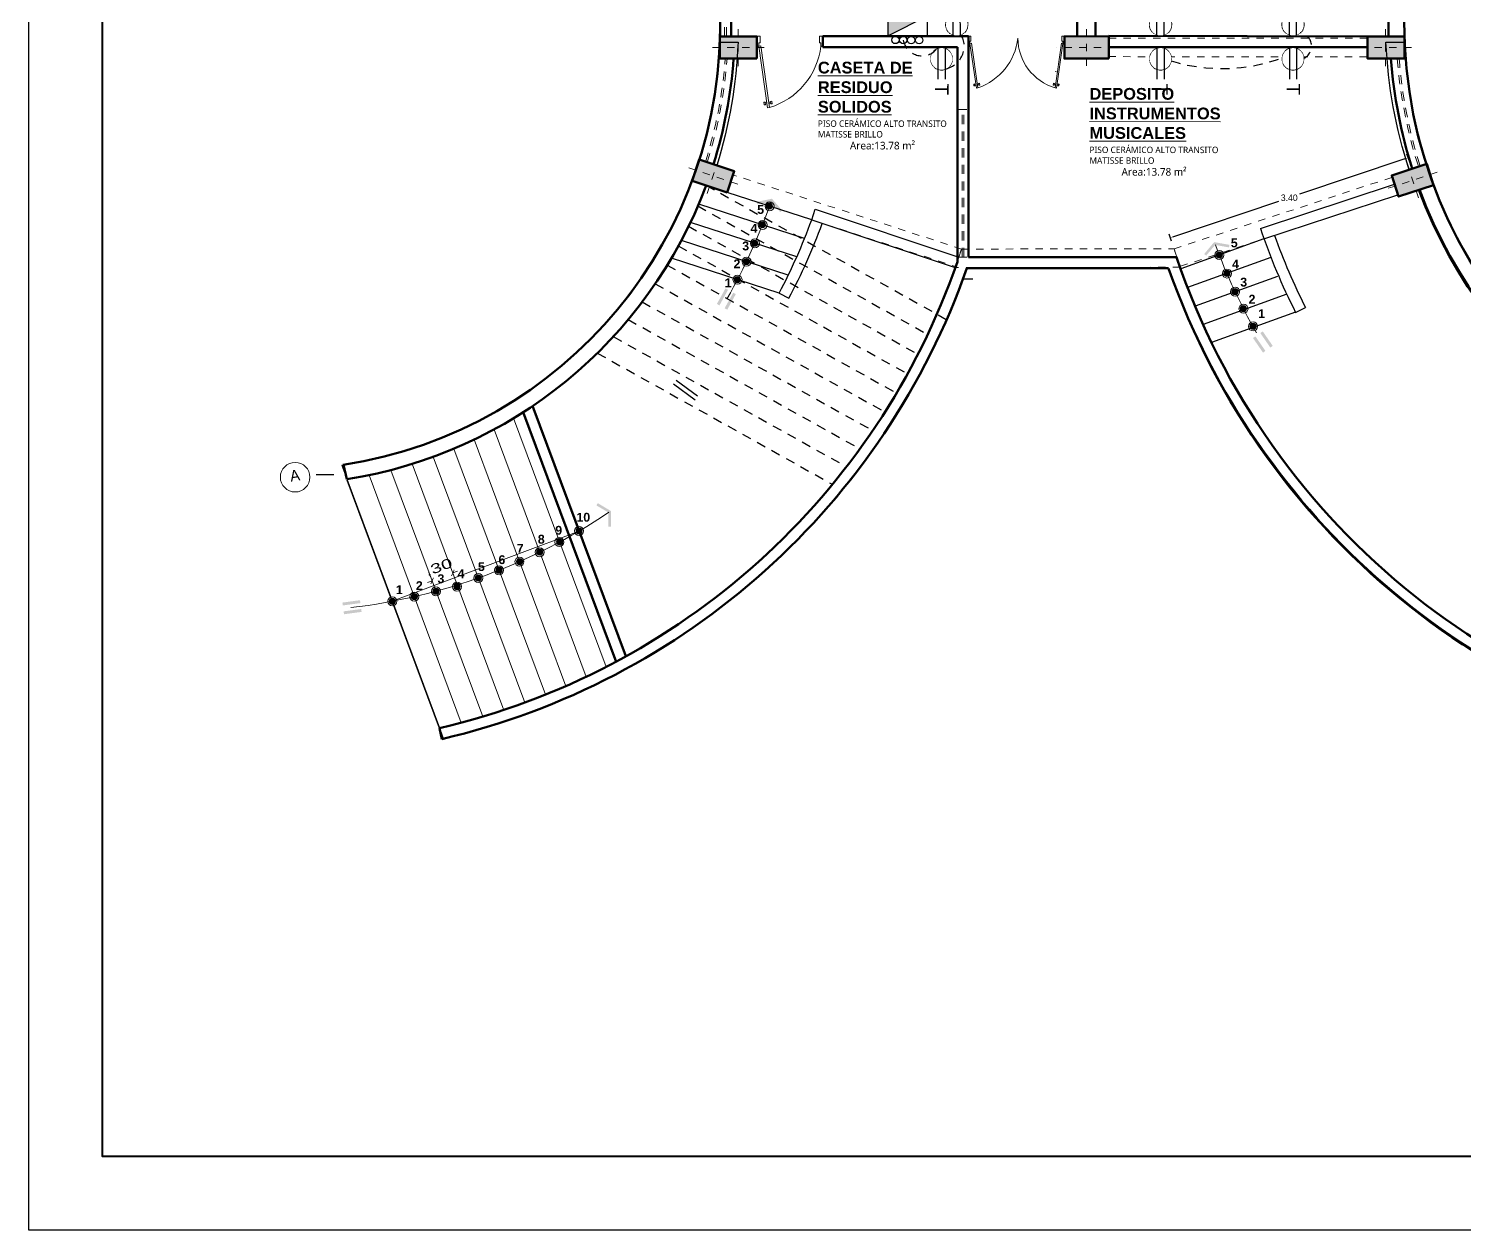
# Model space of a CAD drawing. Header units: millimetres. Extents: x 160.3 to 243.9, y 68.8 to 93.8.
# Drawn here: x 208.43 to 227.85, y 68.8 to 85.06 of the extents above; entities that cross this region are included whole.
import ezdxf

# ---------------------------------------------------------------- set-up
doc = ezdxf.new("R2010")
doc.units = ezdxf.units.MM
doc.set_wipeout_variables(frame=1)
for name, pattern in [('ACAD_ISO10W100', [18.5, 12, -3, 0.5, -3]), ('CONTINUA', [0]), ('DASHED2', [0.375, 0.25, -0.125]), ('HIDDEN2', [0.1875, 0.125, -0.0625])]:
    doc.linetypes.add(name, pattern=pattern)
for name, color, linetype, lineweight in [('0_Pluma_Nº__1', 8, 'Continuous', 9), ('COLUMNAS 50', 7, 'Continuous', 50), ('Cota', 7, 'Continuous', 9), ('cotas', 7, 'Continuous', 5), ('EJES', 1, 'Continuous', 13), ('Equipamiento SR', 253, 'Continuous', 0), ('GRADERIA', 5, 'Continuous', 35), ('GRAFO 0 BLANCO', 7, 'Continuous', 0), ('GRAFO00', 7, 'Continuous', 0), ('letras sr', 7, 'Continuous', 5), ('Muros el', 7, 'Continuous', 50), ('pisos', 250, 'Continuous', 5), ('Proyeccciones', 1, 'DASHED2', 13), ('Puertas El', 4, 'Continuous', 5), ('ROTULO', 253, 'Continuous', 0), ('TOMACORRIENTE', 5, 'HIDDEN2', 30), ('Vanos', 140, 'Continuous', 5)]:
    doc.layers.add(name, color=color, linetype=linetype, lineweight=lineweight)
for name, color, linetype in [('ALUMBRADO', 1, 'Continuous'), ('EJE', 40, 'Continuous'), ('TEXT', 7, 'Continuous')]:
    doc.layers.add(name, color=color, linetype=linetype)
doc.styles.add('01COTAS', font='GOTHIC.TTF')
doc.styles.add('GENERATED_STYLE_1', font='')
doc.styles.add('Roberto', font='arial.ttf', dxfattribs={"width": 1.5})
doc.styles.add('Santa Rosa 1 50', font='trebuc.ttf')
doc.styles.add('SEYMAR', font='GOTHIC.TTF', dxfattribs={"height": 0.05})
doc.styles.add('style1', font='arial.ttf')
doc.styles.get('GENERATED_STYLE_1').set_extended_font_data('Arial', bold=True)
doc.dimstyles.new('1EJESB', dxfattribs={"dimscale": 0, "dimtxt": 0.13, "dimasz": 0.0655, "dimexe": 0.12, "dimexo": 0.12, "dimgap": 0.0755, "dimtad": 1, "dimzin": 4, "dimdsep": 46, "dimtxsty": 'Roberto', "dimblk": 'ARCHTICK', "dimcen": 0.065, "dimclrd": 7, "dimclre": 251, "dimclrt": 7, "dimaunit": 1, "dimadec": 0, "dimazin": 1, "dimtfac": 1, "dimtix": 1, "dimtofl": 0, "dimtmove": 0, "dimatfit": 3, "dimldrblk": 'ARROW', "dimfxl": 1, "dimtolj": 1, "dimtzin": 4, "dimlwd": 9, "dimlwe": 9, "dimarcsym": 0})
doc.dimstyles.new('DIM-25-CORTE', dxfattribs={"dimscale": 0.025, "dimtxt": 2, "dimasz": 2, "dimexe": 2, "dimexo": 2, "dimgap": 1, "dimtad": 1, "dimtih": 1, "dimtoh": 1, "dimzin": 1, "dimdsep": 46, "dimtxsty": '01COTAS', "dimcen": 25, "dimclrd": 9, "dimclre": 9, "dimclrt": 7, "dimadec": 0, "dimazin": 0, "dimtfac": 1, "dimtix": 1, "dimtmove": 2, "dimatfit": 3, "dimfxl": 2, "dimfxlon": 1, "dimtolj": 1, "dimtzin": 0, "dimarcsym": 0})

# ---------------------------------------------------------------- blocks, each defined once
blk = doc.blocks.new('puerta 1.00')
at = {"layer": 'Puertas El'}
for p, q in [((165.765, -11.935), (165.765, -11.885)), ((165.915, -11.915), (165.865, -11.915)), ((165.865, -11.935), (165.865, -11.915)), ((165.915, -11.915), (165.911, -11.945)), ((165.915, -11.915), (165.915, -11.885)), ((165.915, -11.915), (166.845, -12.051)), ((165.865, -11.935), (165.765, -11.935)), ((165.911, -11.945), (166.841, -12.08)), ((166.748, -12.092), (166.746, -12.112)), ((166.746, -12.112), (166.785, -12.118)), ((166.748, -12.092), (166.788, -12.098)), ((166.762, -12.069), (166.758, -12.093)), ((166.76, -12.013), (166.763, -11.993)), ((166.76, -12.013), (166.8, -12.019)), ((166.763, -11.993), (166.802, -11.999)), ((166.766, -12.039), (166.77, -12.014)), ((166.782, -12.072), (166.778, -12.096)), ((166.788, -12.098), (166.785, -12.118)), ((166.79, -12.017), (166.786, -12.042)), ((166.8, -12.019), (166.802, -11.999)), ((166.845, -12.051), (166.841, -12.08)), ((166.845, -12.051), (166.841, -12.08)), ((166.845, -12.051), (166.841, -12.08)), ((165.765, -12.855), (165.765, -12.835)), ((165.765, -12.885), (165.765, -12.835)), ((165.865, -12.835), (165.765, -12.835)), ((165.865, -12.855), (165.865, -12.835)), ((165.915, -12.855), (165.865, -12.855)), ((165.915, -12.885), (165.915, -12.855))]:
    blk.add_line(p, q, dxfattribs=at)
at = {"layer": 'Puertas El', "linetype": 'ByBlock'}
blk.add_arc((165.782, -11.755), 1.108, 276.8989, 342.9435, dxfattribs=at)
blk = doc.blocks.new('*D37')
at = {"layer": '0_Pluma_Nº__1', "color": 9, "linetype": 'ByBlock', "lineweight": -2, "transparency": 16777216}
for p, q in [((227.111, 83.267), (227.079, 83.362)), ((227.048, 83.299), (225.625, 82.82)), ((223.924, 82.248), (225.347, 82.726)), ((223.892, 82.184), (223.86, 82.279))]:
    blk.add_line(p, q, dxfattribs=at)
at = {"layer": '0_Pluma_Nº__1', "color": 9, "linetype": 'ByBlock', "lineweight": 50, "transparency": 16777216}
for points in [[(227.045, 83.306), (227.05, 83.291), (227.095, 83.314)], [(223.921, 82.255), (223.926, 82.24), (223.876, 82.232)]]:
    blk.add_solid(points, dxfattribs=at)
at = {"layer": 'Defpoints', "color": 0, "linetype": 'ByBlock', "lineweight": 50, "transparency": 16777216}
for p in [(227.095, 83.314), (227.146, 83.165), (223.927, 82.082)]:
    blk.add_point(p, dxfattribs=at)
at = {"layer": '0_Pluma_Nº__1', "color": 7, "linetype": 'ByBlock', "transparency": 16777216, "insert": (225.486, 82.773), "char_height": 0.0875, "attachment_point": 5, "style": '01COTAS'}
blk.add_mtext('\\A1;3.40', dxfattribs=at)
blk = doc.blocks.new('_ArchTick')
at = {"color": 0, "linetype": 'ByBlock', "const_width": 0.15}
blk.add_lwpolyline([(-0.5, -0.5), (0.5, 0.5)], dxfattribs=at)
blk = doc.blocks.new('*D38')
at = {"layer": 'Defpoints', "color": 0, "lineweight": 50, "transparency": 16777216}
for p in [(213.913, 77.521), (214.168, 77.695), (214.193, 77.628)]:
    blk.add_point(p, dxfattribs=at)
at = {"layer": 'pisos', "color": 251, "linetype": 'CONTINUA', "lineweight": 9, "transparency": 16777216}
for p, q in [((214.151, 77.74), (214.125, 77.807)), ((213.87, 77.633), (213.845, 77.7))]:
    blk.add_line(p, q, dxfattribs=at)
at = {"layer": 'pisos', "color": 7, "linetype": 'CONTINUA', "lineweight": 9, "transparency": 16777216}
for p, q in [((214.168, 77.695), (214.229, 77.718)), ((213.888, 77.588), (213.826, 77.564))]:
    blk.add_line(p, q, dxfattribs=at)
at = {"layer": 'pisos', "color": 7, "lineweight": 9, "transparency": 16777216, "xscale": 0.0655, "yscale": 0.0655, "zscale": 0.0655}
for p, rotation in [((214.168, 77.695), 200.8983864151869), ((213.888, 77.588), 20.89838641518687)]:
    blk.add_blockref('_ArchTick', p, dxfattribs=dict(at, rotation=rotation))
at = {"layer": 'pisos', "color": 7, "transparency": 16777216, "insert": (213.977, 77.774), "char_height": 0.13, "attachment_point": 5, "rotation": 20.8984, "style": 'Roberto'}
blk.add_mtext('\\A1;.30', dxfattribs=at)
blk = doc.blocks.new('ARROW')
at = {"layer": 'cotas', "color": 1, "ltscale": 0.5}
blk.add_line((2.5, 0), (-2.5, 0), dxfattribs=at)
at = {"layer": 'cotas', "const_width": 0.635}
blk.add_lwpolyline([(-0.32, 0, 1), (0.32, 0, 1)], format="xyb", close=True, dxfattribs=at)
blk = doc.blocks.new('TD ALUMBRADO 1')
at = {"layer": 'ALUMBRADO'}
h = blk.add_hatch(color=256, dxfattribs=at)
h.dxf.hatch_style = 1
h.paths.add_polyline_path([(0.25, 0.25), (-0.25, 0), (-0.25, 0.25)])
at = {"layer": 'ALUMBRADO', "color": 5}
for points in [[(0.25, 0.25), (-0.25, 0), (-0.25, 0.25), (0.25, 0.25)], [(0.25, 0.25), (0.25, 0), (-0.25, 0), (-0.25, 0.25), (0.25, 0.25)]]:
    blk.add_lwpolyline(points, dxfattribs=at)
for centre in [(-0.158, -0.055), (-0.057, -0.056), (0.045, -0.057), (0.147, -0.057)]:
    blk.add_circle(centre, 0.0473, dxfattribs=at)
blk = doc.blocks.new('Tomacorriente con puesta a tierra')
at = {"layer": 'TOMACORRIENTE'}
blk.add_lwpolyline([(0.228, 0.038), (0.224, 0.049), (0.218, 0.06), (0.211, 0.07), (0.203, 0.08), (0.194, 0.088), (0.185, 0.096), (0.174, 0.102), (0.163, 0.108), (0.152, 0.112), (0.14, 0.115), (0.128, 0.117), (0.115, 0.117), (0.103, 0.116), (0.091, 0.114), (0.079, 0.111), (0.068, 0.106), (0.057, 0.101), (0.047, 0.094), (0.037, 0.086), (0.029, 0.077), (0.021, 0.068), (0.015, 0.057), (0.009, 0.046), (0.005, 0.035), (0.002, 0.023), (0, 0.011), (0, -0.002), (0.001, -0.014), (0.003, -0.026), (0.006, -0.038), (0.011, -0.049), (0.016, -0.06), (0.023, -0.07), (0.031, -0.08), (0.04, -0.088), (0.05, -0.096), (0.06, -0.102), (0.071, -0.108), (0.082, -0.112), (0.094, -0.115), (0.107, -0.117), (0.119, -0.117), (0.131, -0.116), (0.143, -0.114), (0.155, -0.111), (0.166, -0.106), (0.177, -0.101), (0.187, -0.094), (0.197, -0.086), (0.205, -0.077), (0.213, -0.068), (0.22, -0.057), (0.225, -0.046), (0.229, -0.035), (0.232, -0.023), (0.234, -0.011), (0.234, 0.002), (0.234, 0.014), (0.231, 0.026)], close=True, dxfattribs=at)
at = {"layer": 'TOMACORRIENTE', "color": 5, "linetype": 'CONTINUA', "style": 'style1', "text_generation_flag": 4}
blk.add_text('T', height=0.147, rotation=180, dxfattribs=at).set_placement((0.508, -0.069))
blk.add_wipeout([(0.228, 0.038), (0.224, 0.049), (0.218, 0.06), (0.211, 0.07), (0.203, 0.08), (0.194, 0.088), (0.185, 0.096), (0.174, 0.102), (0.163, 0.108), (0.152, 0.112), (0.14, 0.115), (0.128, 0.117), (0.115, 0.117), (0.103, 0.116), (0.091, 0.114), (0.079, 0.111), (0.068, 0.106), (0.057, 0.101), (0.047, 0.094), (0.037, 0.086), (0.029, 0.077), (0.021, 0.068), (0.015, 0.057), (0.009, 0.046), (0.005, 0.035), (0.002, 0.023), (0, 0.011), (0, -0.002), (0.001, -0.014), (0.003, -0.026), (0.006, -0.038), (0.011, -0.049), (0.016, -0.06), (0.023, -0.07), (0.031, -0.08), (0.04, -0.088), (0.05, -0.096), (0.06, -0.102), (0.071, -0.108), (0.082, -0.112), (0.094, -0.115), (0.107, -0.117), (0.119, -0.117), (0.131, -0.116), (0.143, -0.114), (0.155, -0.111), (0.166, -0.106), (0.177, -0.101), (0.187, -0.094), (0.197, -0.086), (0.205, -0.077), (0.213, -0.068), (0.22, -0.057), (0.225, -0.046), (0.229, -0.035), (0.232, -0.023), (0.234, -0.011), (0.234, 0.002), (0.234, 0.014), (0.231, 0.026)]).dxf.layer = 'TOMACORRIENTE'
at = {"layer": 'TOMACORRIENTE', "color": 5, "linetype": 'CONTINUA'}
for p, q in [((0.006, 0.039), (0.337, 0.039)), ((0.006, -0.039), (0.337, -0.039))]:
    blk.add_line(p, q, dxfattribs=at)

msp = doc.modelspace()

# ---------------------------------------------------------------- hatches: boundary and pattern name
at = {"layer": 'Equipamiento SR'}
for points in [[(218.422, 82.69, -1), (218.482, 82.631, -1)], [(218.422, 82.69, -1), (218.482, 82.631, -1)], [(218.327, 82.437, -1), (218.387, 82.378, -1)], [(218.327, 82.437, -1), (218.387, 82.378, -1)], [(218.223, 82.187, -1), (218.283, 82.128, -1)], [(218.223, 82.187, -1), (218.283, 82.128, -1)], [(224.509, 82.029, -1), (224.568, 81.97, -1)], [(224.509, 82.029, -1), (224.568, 81.97, -1)], [(218.111, 81.94, -1), (218.17, 81.881, -1)], [(218.111, 81.94, -1), (218.17, 81.881, -1)], [(224.612, 81.779, -1), (224.671, 81.72, -1)], [(224.612, 81.779, -1), (224.671, 81.72, -1)], [(217.989, 81.696, -1), (218.048, 81.637, -1)], [(217.989, 81.696, -1), (218.048, 81.637, -1)], [(224.723, 81.532, -1), (224.783, 81.473, -1)], [(224.723, 81.532, -1), (224.783, 81.473, -1)], [(224.835, 81.303, -1), (224.895, 81.244, -1)], [(224.835, 81.303, -1), (224.895, 81.244, -1)], [(224.966, 81.061, -1), (225.026, 81.002, -1)], [(224.966, 81.061, -1), (225.026, 81.002, -1)], [(215.907, 78.294, 1), (215.847, 78.235, 1)], [(215.907, 78.294, 1), (215.847, 78.235, 1)], [(215.643, 78.143, 1), (215.582, 78.085, 1)], [(215.643, 78.143, 1), (215.582, 78.085, 1)], [(215.374, 78.006, 1), (215.314, 77.948, 1)], [(215.374, 78.006, 1), (215.314, 77.948, 1)], [(214.825, 77.762, 1), (214.764, 77.704, 1)], [(214.825, 77.762, 1), (214.764, 77.704, 1)], [(215.101, 77.879, 1), (215.041, 77.82, 1)], [(215.101, 77.879, 1), (215.041, 77.82, 1)], [(214.256, 77.541, 1), (214.196, 77.482, 1)], [(214.256, 77.541, 1), (214.196, 77.482, 1)], [(214.544, 77.656, 1), (214.483, 77.598, 1)], [(214.544, 77.656, 1), (214.483, 77.598, 1)], [(213.381, 77.341, 1), (213.32, 77.283, 1)], [(213.381, 77.341, 1), (213.32, 77.283, 1)], [(213.678, 77.404, 1), (213.617, 77.345, 1)], [(213.678, 77.404, 1), (213.617, 77.345, 1)], [(213.971, 77.477, 1), (213.91, 77.419, 1)], [(213.971, 77.477, 1), (213.91, 77.419, 1)]]:
    msp.add_hatch(color=256, dxfattribs=at).paths.add_polyline_path(points)
at = {"layer": 'GRAFO 0 BLANCO', "true_color": 0x939598}
h = msp.add_hatch(color=252, dxfattribs=at)
h.dxf.hatch_style = 1
h.paths.add_polyline_path([(218.281, 84.958), (218.281, 84.657), (217.781, 84.657), (217.781, 84.958)])
h = msp.add_hatch(color=252, dxfattribs=at)
h.dxf.hatch_style = 1
h.paths.add_polyline_path([(223.043, 84.959), (223.043, 84.658), (222.443, 84.656), (222.443, 84.957)])
h = msp.add_hatch(color=252, dxfattribs=at)
h.dxf.hatch_style = 1
h.paths.add_polyline_path([(227.045, 84.958), (227.045, 84.657), (226.545, 84.657), (226.546, 84.958)])
h = msp.add_hatch(color=252, dxfattribs=at)
h.dxf.hatch_style = 1
h.paths.add_polyline_path([(217.976, 83.132), (217.881, 82.846), (217.407, 83.004), (217.502, 83.29)])
h = msp.add_hatch(color=252, dxfattribs=at)
h.dxf.hatch_style = 1
h.paths.add_polyline_path([(227.347, 83.231), (227.44, 82.945), (226.965, 82.79), (226.872, 83.076)])
at = {"layer": 'GRAFO00'}
for points in [[(218.28, 82.718), (218.287, 82.684), (218.473, 82.721), (218.599, 82.579), (218.625, 82.602), (218.486, 82.76)], [(218.482, 82.691, -1), (218.423, 82.631, -1)], [(218.387, 82.438, -1), (218.328, 82.378, -1)], [(218.283, 82.187, -1), (218.224, 82.128, -1)], [(224.335, 82.012), (224.361, 81.99), (224.484, 82.135), (224.671, 82.101), (224.677, 82.136), (224.47, 82.173)], [(224.335, 82.012), (224.361, 81.99), (224.484, 82.135), (224.671, 82.101), (224.677, 82.136), (224.47, 82.173)], [(224.568, 82.029, -1), (224.509, 81.97, -1)], [(218.17, 81.94, -1), (218.111, 81.881, -1)], [(224.671, 81.779, -1), (224.612, 81.72, -1)], [(218.048, 81.696, -1), (217.989, 81.636, -1)], [(224.782, 81.532, -1), (224.723, 81.473, -1)], [(224.895, 81.303, -1), (224.836, 81.243, -1)], [(225.025, 81.062, -1), (224.966, 81.002, -1)], [(216.307, 78.322), (216.272, 78.323), (216.274, 78.513), (216.111, 78.609), (216.129, 78.64), (216.309, 78.532)], [(215.848, 78.295, 1), (215.906, 78.234, 1)], [(215.584, 78.145, 1), (215.642, 78.084, 1)], [(215.315, 78.007, 1), (215.373, 77.947, 1)], [(214.765, 77.763, 1), (214.824, 77.703, 1)], [(215.042, 77.88, 1), (215.1, 77.819, 1)], [(214.197, 77.542, 1), (214.255, 77.481, 1)], [(214.485, 77.657, 1), (214.543, 77.597, 1)], [(213.321, 77.342, 1), (213.38, 77.282, 1)], [(213.618, 77.405, 1), (213.677, 77.344, 1)], [(213.911, 77.478, 1), (213.969, 77.418, 1)]]:
    msp.add_hatch(color=256, dxfattribs=at).paths.add_polyline_path(points)
h = msp.add_hatch(color=256, dxfattribs=at)
h.paths.add_polyline_path([(217.881, 81.258), (217.846, 81.278), (217.962, 81.488), (217.997, 81.469)])
h.paths.add_polyline_path([(217.776, 81.316), (217.741, 81.336), (217.857, 81.546), (217.892, 81.527)])
h = msp.add_hatch(color=256, dxfattribs=at)
h.paths.add_polyline_path([(225.131, 80.677), (225.164, 80.7), (225.028, 80.897), (224.995, 80.875)])
h.paths.add_polyline_path([(225.23, 80.745), (225.263, 80.768), (225.127, 80.965), (225.094, 80.943)])
h = msp.add_hatch(color=256, dxfattribs=at)
h.paths.add_polyline_path([(212.695, 77.136), (212.69, 77.175), (212.928, 77.207), (212.933, 77.168)])
h.paths.add_polyline_path([(212.679, 77.255), (212.674, 77.294), (212.912, 77.326), (212.917, 77.287)])

# ---------------------------------------------------------------- linework, layer by layer
for p, q in [((225.095, 82.359, 0), (226.91, 82.955, 0)), ((219.024, 82.475, 0), (217.881, 82.846, 0)), ((225.144, 82.217, 0), (226.957, 82.813, 0)), ((218.927, 82.222, 0), (217.495, 82.688, 0)), ((219.024, 82.475, 0), (219.071, 82.617, 0)), ((219.071, 82.617, 0), (221.013, 81.971, 0)), ((218.822, 81.973, 0), (217.384, 82.44, 0)), ((219.024, 82.475, 0), (220.966, 81.829, 0)), ((218.707, 81.726, 0), (217.261, 82.196, 0)), ((225.144, 82.217, 0), (224.019, 81.812, 0)), ((218.583, 81.483, 0), (217.127, 81.956, 0)), ((225.236, 81.963, 0), (224.111, 81.558, 0)), ((225.327, 81.709, 0), (224.211, 81.307, 0)), ((218.583, 81.483, 0), (218.716, 81.412, 0)), ((225.452, 81.467, 0), (224.319, 81.059, 0)), ((225.571, 81.223, 0), (224.434, 80.814, 0)), ((225.572, 81.221, 0), (225.706, 81.289))]:
    msp.add_line(p, q)
at = {"lineweight": -3}
msp.add_line((221.203, 81.67, 0), (221.07, 81.67, 0), dxfattribs=at)
msp.add_lwpolyline([(243.929, 93.848), (243.929, 68.798), (208.429, 68.798), (208.429, 93.848), (243.929, 93.848)])
at = {"lineweight": 40}
msp.add_lwpolyline([(242.929, 92.848), (242.929, 69.798), (209.429, 69.798), (209.429, 92.848)], close=True, dxfattribs=at)
at = {"elevation": 0}
for points in [[(227.035, 88.109), (227.038, 85.171, 0.0781), (227.345, 83.23, 0.0781)], [(227.441, 82.946, 0.304427), (233.197, 78.851, 0.28118)]]:
    msp.add_lwpolyline(points, format="xyb", dxfattribs=at)
for points in [[(217.502, 83.29, 0.066834), (217.777, 84.877), (218.027, 84.877, -0.067399), (217.739, 83.211)], [(227.045, 84.877, 0.06644), (227.345, 83.23), (227.108, 83.152, -0.066945), (226.795, 84.877)]]:
    msp.add_lwpolyline(points, format="xyb", close=True, dxfattribs=at)
at = {"color": 4, "linetype": 'HIDDEN2', "lineweight": -3, "elevation": 0}
for points in [[(217.593, 82.943), (220.85, 81.125)], [(217.481, 82.662), (220.548, 80.95)], [(217.356, 82.388), (220.416, 80.68)], [(217.219, 82.121), (220.275, 80.415)], [(217.069, 81.862), (220.126, 80.155)], [(216.906, 81.609), (219.969, 79.899)], [(216.73, 81.363), (219.804, 79.647)], [(216.541, 81.125), (219.631, 79.4)], [(216.339, 80.894), (219.45, 79.158)], [(216.123, 80.671), (219.305, 78.895)]]:
    msp.add_lwpolyline(points, dxfattribs=at)
at = {"color": 4, "lineweight": 0, "elevation": 0}
for points in [[(217.879, 81.409, 0.04583), (218.472, 82.717)], [(225.041, 80.947, -0.040114), (224.487, 82.134)], [(212.787, 77.226, 0.119651), (216.28, 78.516, 0.112855)]]:
    msp.add_lwpolyline(points, format="xyb", dxfattribs=at)
for points in [[(214.99, 79.789), (216.242, 76.424)], [(214.457, 79.5), (215.698, 76.164)], [(214.726, 79.638), (215.972, 76.29)], [(213.904, 79.267), (215.142, 75.94)], [(214.183, 79.377), (215.422, 76.048)], [(213.33, 79.087), (214.572, 75.75)], [(213.619, 79.17), (214.859, 75.84)], [(212.736, 78.963), (213.99, 75.594)], [(213.036, 79.018), (214.283, 75.668)]]:
    msp.add_lwpolyline(points, dxfattribs=at)
at = {"elevation": 0}
for points in [[(212.665, 79.155), (212.736, 78.963)], [(214.043, 75.452), (213.972, 75.641)]]:
    msp.add_lwpolyline(points, dxfattribs=at)
at = {"color": 4, "elevation": 0}
msp.add_lwpolyline([(213.986, 75.594), (212.736, 78.952)], dxfattribs=at)
for centre, radius, start, end in [((211.734, 85.106, 0), 6.047, 342.5226, 0.6689), ((211.764, 85.104, 0), 6.217, 342.429, 355.8776), ((211.764, 85.104, 0), 6.017, 278.6081, 339.6027), ((211.764, 85.104, 0), 6.217, 278.9931, 339.663), ((233.367, 85.178, 0), 6.539, 200.5617, 268.0066), ((211.764, 85.104, 0), 7.721, 332.03, 340.0946), ((211.764, 85.104, 0), 7.871, 332.03, 340.0946), ((233.37, 85.156, 0), 8.735, 198.6726, 206.7727), ((233.37, 85.156, 0), 8.585, 199.6823, 206.7727), ((211.764, 85.104, 0), 9.917, 283.2827, 335.6722), ((233.367, 85.178, 0), 10.085, 204.3346, 263.2818)]:
    msp.add_arc(centre, radius, start, end)
at = {"layer": 'ALUMBRADO', "color": 114, "lineweight": 25}
for points in [[(217.445, 80.035), (217.156, 80.248)], [(217.478, 80.087), (217.189, 80.299)]]:
    msp.add_lwpolyline(points, dxfattribs=at)
at = {"layer": 'COLUMNAS 50', "linetype": 'Continuous'}
for p, q in [((226.831, 84.958, 0), (226.828, 88.109, 0)), ((221.124, 81.82, 0), (223.853, 81.82, 0)), ((221.146, 81.97, 0), (223.964, 81.97, 0)), ((212.733, 78.964, 0), (212.688, 79.159, 0))]:
    msp.add_line(p, q, dxfattribs=at)
at = {"layer": 'COLUMNAS 50', "linetype": 'Continuous', "elevation": 0}
for points in [[(217.934, 84.958), (217.934, 85.725)], [(214.02, 75.446), (213.986, 75.594)]]:
    msp.add_lwpolyline(points, dxfattribs=at)
for points in [[(218.281, 84.657), (218.281, 84.958), (217.781, 84.958), (217.781, 84.657)], [(223.043, 84.658), (223.044, 84.959), (222.443, 84.957), (222.443, 84.656)], [(227.045, 84.657), (227.046, 84.958), (226.546, 84.958), (226.545, 84.657)], [(217.881, 82.846), (217.976, 83.132), (217.502, 83.29), (217.407, 83.004)], [(227.44, 82.945), (227.347, 83.231), (226.872, 83.076), (226.965, 82.79)]]:
    msp.add_lwpolyline(points, close=True, dxfattribs=at)
at = {"layer": 'COLUMNAS 50', "linetype": 'Continuous'}
for centre, radius, start, end in [((211.767, 85.105, 0), 6.017, 278.7703, 1.7991), ((233.37, 85.156, 0), 6.329, 180, 268.3373), ((211.767, 85.105, 0), 6.217, 342.4084, 355.8651), ((233.37, 85.156, 0), 6.529, 184.3803, 197.7319), ((211.767, 85.105, 0), 6.217, 278.9386, 339.6332), ((233.37, 85.156, 0), 6.539, 200.371, 267.9702), ((233.37, 85.156, 0), 6.529, 200.3746, 268.3373), ((211.767, 85.105, 0), 9.767, 283.1292, 340.8873), ((211.767, 85.105, 0), 9.917, 283.1265, 340.656), ((233.37, 85.156, 0), 10.085, 199.344, 264.1063), ((233.37, 85.156, 0), 9.935, 198.7016, 264.2133)]:
    msp.add_arc(centre, radius, start, end, dxfattribs=at)
at = {"layer": 'Cota', "linetype": 'CONTINUA'}
msp.add_line((217.977, 84.652, 0), (217.777, 84.66, 0), dxfattribs=at)
at = {"layer": 'EJE', "linetype": 'ACAD_ISO10W100', "ltscale": 0.04}
msp.add_arc((212.43, 85.293, 0), 6.267, 268.9935, 271.1778, dxfattribs=at)
at = {"layer": 'EJES', "color": 1}
msp.add_circle((212.034, 78.991, 0), 0.2, dxfattribs=at)
at = {"layer": 'Equipamiento SR'}
for centre in [(218.452, 82.661, 0), (218.452, 82.661, 0), (218.452, 82.661, 0), (218.452, 82.661, 0), (218.357, 82.408, 0), (218.357, 82.408, 0), (218.357, 82.408, 0), (218.357, 82.408, 0), (218.253, 82.158, 0), (218.253, 82.158, 0), (218.253, 82.158, 0), (218.253, 82.158, 0), (224.539, 81.999, 0), (224.539, 81.999, 0), (224.539, 81.999, 0), (224.539, 81.999, 0), (218.14, 81.91, 0), (218.14, 81.91, 0), (218.14, 81.91, 0), (218.14, 81.91, 0), (224.642, 81.749, 0), (224.642, 81.749, 0), (224.642, 81.749, 0), (224.642, 81.749, 0), (218.018, 81.666, 0), (218.018, 81.666, 0), (218.018, 81.666, 0), (218.018, 81.666, 0), (224.753, 81.503, 0), (224.753, 81.503, 0), (224.753, 81.503, 0), (224.753, 81.503, 0), (224.865, 81.273, 0), (224.865, 81.273, 0), (224.865, 81.273, 0), (224.865, 81.273, 0), (224.996, 81.032, 0), (224.996, 81.032, 0), (224.996, 81.032, 0), (224.996, 81.032, 0), (215.877, 78.264, 0), (215.877, 78.264, 0), (215.877, 78.264, 0), (215.877, 78.264, 0), (215.613, 78.114, 0), (215.613, 78.114, 0), (215.613, 78.114, 0), (215.613, 78.114, 0), (215.344, 77.977, 0), (215.344, 77.977, 0), (215.344, 77.977, 0), (215.344, 77.977, 0), (214.794, 77.733, 0), (214.794, 77.733, 0), (214.794, 77.733, 0), (214.794, 77.733, 0), (215.071, 77.849, 0), (215.071, 77.849, 0), (215.071, 77.849, 0), (215.071, 77.849, 0), (214.226, 77.512, 0), (214.226, 77.512, 0), (214.226, 77.512, 0), (214.226, 77.512, 0), (214.514, 77.627, 0), (214.514, 77.627, 0), (214.514, 77.627, 0), (214.514, 77.627, 0), (213.351, 77.312, 0), (213.351, 77.312, 0), (213.351, 77.312, 0), (213.351, 77.312, 0), (213.647, 77.374, 0), (213.647, 77.374, 0), (213.647, 77.374, 0), (213.647, 77.374, 0), (213.94, 77.448, 0), (213.94, 77.448, 0), (213.94, 77.448, 0), (213.94, 77.448, 0)]:
    msp.add_circle(centre, 0.042, dxfattribs=at)
at = {"layer": 'GRADERIA', "lineweight": 5, "elevation": 0}
msp.add_lwpolyline([(225.941, 78.354), (225.931, 78.349)], dxfattribs=at)
at = {"layer": 'GRAFO00'}
for centre, radius in [((218.454, 82.659, 0), 0.061), ((218.452, 82.661, 0), 0.042), ((218.452, 82.661, 0), 0.042), ((218.452, 82.661, 0), 0.042), ((218.359, 82.406, 0), 0.061), ((218.357, 82.408, 0), 0.042), ((218.357, 82.408, 0), 0.042), ((218.357, 82.408, 0), 0.042), ((218.255, 82.156, 0), 0.061), ((218.253, 82.158, 0), 0.042), ((218.253, 82.158, 0), 0.042), ((218.253, 82.158, 0), 0.042), ((224.54, 81.998, 0), 0.061), ((224.539, 81.999, 0), 0.042), ((224.539, 81.999, 0), 0.042), ((224.539, 81.999, 0), 0.042), ((218.142, 81.909, 0), 0.061), ((218.14, 81.91, 0), 0.042), ((218.14, 81.91, 0), 0.042), ((218.14, 81.91, 0), 0.042), ((224.643, 81.748, 0), 0.061), ((224.642, 81.749, 0), 0.042), ((224.642, 81.749, 0), 0.042), ((224.642, 81.749, 0), 0.042), ((218.02, 81.665, 0), 0.061), ((218.018, 81.666, 0), 0.042), ((218.018, 81.666, 0), 0.042), ((218.018, 81.666, 0), 0.042), ((224.754, 81.501, 0), 0.061), ((224.753, 81.503, 0), 0.042), ((224.753, 81.503, 0), 0.042), ((224.753, 81.503, 0), 0.042), ((224.867, 81.272, 0), 0.061), ((224.865, 81.273, 0), 0.042), ((224.865, 81.273, 0), 0.042), ((224.865, 81.273, 0), 0.042), ((224.997, 81.031, 0), 0.061), ((224.996, 81.032, 0), 0.042), ((224.996, 81.032, 0), 0.042), ((224.996, 81.032, 0), 0.042), ((215.876, 78.263, 0), 0.061), ((215.877, 78.264, 0), 0.042), ((215.877, 78.264, 0), 0.042), ((215.877, 78.264, 0), 0.042), ((215.611, 78.113, 0), 0.061), ((215.613, 78.114, 0), 0.042), ((215.613, 78.114, 0), 0.042), ((215.613, 78.114, 0), 0.042), ((215.07, 77.848, 0), 0.061), ((215.343, 77.976, 0), 0.061), ((215.344, 77.977, 0), 0.042), ((215.344, 77.977, 0), 0.042), ((215.344, 77.977, 0), 0.042), ((214.793, 77.732, 0), 0.061), ((214.794, 77.733, 0), 0.042), ((214.794, 77.733, 0), 0.042), ((214.794, 77.733, 0), 0.042), ((215.071, 77.849, 0), 0.042), ((215.071, 77.849, 0), 0.042), ((215.071, 77.849, 0), 0.042), ((214.224, 77.51, 0), 0.061), ((214.226, 77.512, 0), 0.042), ((214.226, 77.512, 0), 0.042), ((214.226, 77.512, 0), 0.042), ((214.512, 77.626, 0), 0.061), ((214.514, 77.627, 0), 0.042), ((214.514, 77.627, 0), 0.042), ((214.514, 77.627, 0), 0.042), ((213.349, 77.311, 0), 0.061), ((213.351, 77.312, 0), 0.042), ((213.351, 77.312, 0), 0.042), ((213.351, 77.312, 0), 0.042), ((213.646, 77.373, 0), 0.061), ((213.647, 77.374, 0), 0.042), ((213.647, 77.374, 0), 0.042), ((213.647, 77.374, 0), 0.042), ((213.939, 77.446, 0), 0.061), ((213.94, 77.448, 0), 0.042), ((213.94, 77.448, 0), 0.042), ((213.94, 77.448, 0), 0.042)]:
    msp.add_circle(centre, radius, dxfattribs=at)
at = {"layer": 'Muros el', "ltscale": 0.05}
for p, q in [((222.865, 87.213, 0), (222.865, 84.949, 0)), ((221.146, 84.959, 0), (219.176, 84.959, 0)), ((219.176, 84.959, 0), (219.176, 84.81, 0)), ((221.146, 81.97, 0), (221.146, 84.959, 0)), ((226.788, 84.958, 0), (223.044, 84.963, 0)), ((220.996, 84.81, 0), (219.176, 84.81, 0)), ((220.996, 84.81, 0), (220.996, 81.907, 0)), ((226.545, 84.81, 0), (223.043, 84.81, 0))]:
    msp.add_line(p, q, dxfattribs=at)
at = {"layer": 'Muros el', "ltscale": 0.05, "elevation": 0}
for points in [[(222.865, 87.213), (222.615, 87.213), (222.615, 84.958)], [(215.119, 79.87), (216.376, 76.494)], [(215.248, 79.955), (216.509, 76.567)]]:
    msp.add_lwpolyline(points, dxfattribs=at)
at = {"layer": 'pisos', "elevation": 0}
msp.add_lwpolyline([(215.878, 78.261), (213.349, 77.311)], dxfattribs=at)
at = {"layer": 'pisos'}
for centre, radius, start, end in [((211.904, 85.049, 0), 9.617, 336.4058, 342.0128), ((233.367, 85.178, 0), 9.935, 198.1557, 204.064)]:
    msp.add_arc(centre, radius, start, end, dxfattribs=at)
at = {"layer": 'Proyeccciones', "color": 165, "linetype": 'DASHED2', "lineweight": 9, "ltscale": 0.4, "true_color": 0x5e67af, "elevation": 0}
for points in [[(217.781, 84.957), (217.781, 84.657), (218.281, 84.657), (218.28, 84.958)], [(222.443, 84.657), (223.043, 84.658), (223.043, 84.958), (222.443, 84.957)], [(223.043, 84.933), (226.538, 84.932), (226.538, 84.682), (223.043, 84.683)], [(227.038, 84.957), (227.038, 84.657), (226.538, 84.657), (226.538, 84.958)], [(217.502, 83.29), (217.407, 83.005), (217.882, 82.847), (217.977, 83.133)], [(227.348, 83.231), (227.441, 82.945), (226.965, 82.789), (226.872, 83.076)], [(220.97, 81.842), (221.051, 82.079), (217.96, 83.083), (217.881, 82.846)], [(224.008, 81.844), (223.927, 82.082), (226.88, 83.051), (226.958, 82.813)]]:
    msp.add_lwpolyline(points, close=True, dxfattribs=at)
for points in [[(218.03, 84.555), (218.03, 85.055)], [(222.743, 85.057), (222.743, 84.557)], [(226.789, 84.555), (226.788, 85.055)], [(218.381, 84.807), (217.681, 84.807)], [(223.143, 84.808), (222.343, 84.807)], [(226.438, 84.807), (227.138, 84.807)], [(218.024, 82.957), (217.36, 83.179)], [(217.611, 82.83), (217.77, 83.304)], [(227.236, 82.771), (227.08, 83.246)], [(226.824, 82.901), (227.489, 83.119)], [(221.051, 82.079), (223.927, 82.082)], [(224.012, 81.832), (220.966, 81.829)]]:
    msp.add_lwpolyline(points, dxfattribs=at)
at = {"layer": 'Puertas El'}
for p, q in [((221.179, 84.959, 0), (221.146, 84.959, 0)), ((221.166, 84.861, 0), (221.166, 84.894, 0)), ((221.179, 84.894, 0), (221.166, 84.894, 0)), ((221.179, 84.894, 0), (221.179, 84.959, 0)), ((222.41, 84.894, 0), (222.41, 84.959, 0)), ((222.41, 84.959, 0), (222.443, 84.959, 0)), ((222.41, 84.894, 0), (222.423, 84.894, 0)), ((222.423, 84.861, 0), (222.423, 84.894, 0)), ((221.166, 84.861, 0), (221.146, 84.861, 0)), ((221.166, 84.861, 0), (221.185, 84.864, 0)), ((221.166, 84.861, 0), (221.253, 84.258, 0)), ((221.185, 84.864, 0), (221.272, 84.261, 0)), ((222.404, 84.864, 0), (222.317, 84.261, 0)), ((222.423, 84.861, 0), (222.336, 84.258, 0)), ((222.423, 84.861, 0), (222.404, 84.864, 0)), ((222.423, 84.861, 0), (222.443, 84.861, 0)), ((221.229, 84.313, 0), (221.216, 84.312, 0)), ((221.216, 84.312, 0), (221.22, 84.286, 0)), ((221.229, 84.313, 0), (221.232, 84.288, 0)), ((221.246, 84.309, 0), (221.23, 84.307, 0)), ((221.265, 84.312, 0), (221.281, 84.314, 0)), ((221.28, 84.321, 0), (221.293, 84.323, 0)), ((221.28, 84.321, 0), (221.284, 84.295, 0)), ((221.293, 84.323, 0), (221.297, 84.297, 0)), ((222.296, 84.323, 0), (222.293, 84.297, 0)), ((222.309, 84.321, 0), (222.296, 84.323, 0)), ((222.309, 84.321, 0), (222.305, 84.295, 0)), ((222.324, 84.312, 0), (222.308, 84.314, 0)), ((222.336, 84.478, 0), (222.317, 84.481, 0)), ((222.344, 84.309, 0), (222.36, 84.307, 0)), ((222.36, 84.313, 0), (222.357, 84.288, 0)), ((222.36, 84.313, 0), (222.373, 84.312, 0)), ((222.373, 84.312, 0), (222.37, 84.286, 0)), ((221.232, 84.288, 0), (221.22, 84.286, 0)), ((221.231, 84.294, 0), (221.248, 84.296, 0)), ((221.253, 84.258, 0), (221.272, 84.261, 0)), ((221.267, 84.299, 0), (221.283, 84.302, 0)), ((221.284, 84.295, 0), (221.297, 84.297, 0)), ((222.305, 84.295, 0), (222.293, 84.297, 0)), ((222.322, 84.299, 0), (222.306, 84.302, 0)), ((222.336, 84.258, 0), (222.317, 84.261, 0)), ((222.358, 84.294, 0), (222.342, 84.296, 0)), ((222.357, 84.288, 0), (222.37, 84.286, 0))]:
    msp.add_line(p, q, dxfattribs=at)
at = {"layer": 'Puertas El', "linetype": 'ByBlock'}
for centre, radius, start, end in [((221.011, 85.026, 0), 0.809, 288.892, 353.3577), ((222.52, 84.937), 0.706, 180.3807, 253.293)]:
    msp.add_arc(centre, radius, start, end, dxfattribs=at)
at = {"layer": 'Vanos', "color": 7, "linetype": 'DASHED2', "ltscale": 0.5}
for p, q in [((220.996, 83.97, 0), (221.146, 83.97, 0)), ((221.059, 81.97, 0), (221.059, 83.97, 0)), ((221.084, 81.97, 0), (221.084, 83.97, 0)), ((220.996, 81.97, 0), (221.146, 81.97, 0))]:
    msp.add_line(p, q, dxfattribs=at)
at = {"layer": 'Vanos', "color": 7, "linetype": 'DASHED2', "ltscale": 0.5, "elevation": 0}
for points in [[(217.846, 84.958), (217.846, 85.725)], [(217.871, 84.958), (217.871, 85.725)]]:
    msp.add_lwpolyline(points, dxfattribs=at)
at = {"layer": 'Vanos', "color": 7, "linetype": 'DASHED2', "ltscale": 0.5}
for centre, radius, start, end in [((211.767, 85.105, 0), 6.104, 342.4231, 355.7888), ((211.767, 85.105, 0), 6.129, 342.4198, 355.806), ((233.37, 85.156, 0), 6.442, 184.4391, 197.7276), ((233.37, 85.156, 0), 6.417, 184.4561, 197.7264), ((211.767, 85.105, 0), 6.104, 342.4231, 342.4261), ((211.767, 85.105, 0), 6.129, 342.4198, 342.4229)]:
    msp.add_arc(centre, radius, start, end, dxfattribs=at)

# ---------------------------------------------------------------- block references
at = {"layer": 'Puertas El', "xscale": -0.8957425293525515, "yscale": 0.8957425293525516, "zscale": 0.8957425293525515, "rotation": 89.9495405655599}
msp.add_blockref('puerta 1.00', (207.765, 233.451, 0), dxfattribs=at)
at = {"layer": 'ROTULO', "xscale": 1.052862122812496, "yscale": 1.052862122812496, "zscale": 1.052862122812496, "rotation": 359.9947611938667}
msp.add_blockref('TD ALUMBRADO 1', (220.323, 84.967), dxfattribs=at)

# ---------------------------------------------------------------- texts
at = {"char_height": 0.12, "width": 0.20618, "attachment_point": 7, "style": 'GENERATED_STYLE_1'}
for s, insert in [('5', (218.286, 82.553, 0)), ('4', (218.196, 82.3, 0)), ('3', (218.084, 82.059, 0)), ('2', (217.966, 81.819, 0)), ('1', (217.846, 81.562, 0)), ('10', (215.84, 78.387, 0)), ('9', (215.554, 78.211, 0)), ('8', (215.318, 78.09, 0)), ('6', (214.785, 77.813, 0)), ('7', (215.033, 77.968, 0)), ('4', (214.232, 77.623, 0)), ('5', (214.508, 77.719, 0)), ('1', (213.398, 77.408, 0)), ('2', (213.667, 77.463, 0)), ('3', (213.96, 77.555, 0))]:
    msp.add_mtext(s, dxfattribs=dict(at, insert=insert))
at = {"char_height": 0.12, "width": 0.20618, "attachment_point": 7, "rotation": 360, "style": 'GENERATED_STYLE_1'}
for s, insert in [('5', (224.695, 82.101, 0)), ('4', (224.712, 81.816, 0)), ('3', (224.823, 81.57, 0)), ('2', (224.936, 81.34, 0)), ('1', (225.065, 81.144, 0))]:
    msp.add_mtext(s, dxfattribs=dict(at, insert=insert))
at = {"layer": 'letras sr', "char_height": 0.15884, "attachment_point": 7, "rotation": 359.9632, "style": 'Santa Rosa 1 50'}
for s, insert in [('{\\fSwis721 Ex BT|b1|i0|c0|p34;\\LCASETA DE RESIDUO SOLIDOS\\P\\fTrebuchet MS|b0|i0|c0|p34;\\H0.54545x;\\lPISO CERÁMICO ALTO TRANSITO MATISSE BRILLO\\P\\pi0.4346;\\H1.1917x;Area:13.78 m²}', (219.107, 83.426, 0)), ('{\\fSwis721 Ex BT|b1|i0|c0|p34;\\LDEPOSITO INSTRUMENTOS MUSICALES\\P\\fTrebuchet MS|b0|i0|c0|p34;\\H0.54545x;\\lPISO CERÁMICO ALTO TRANSITO MATISSE BRILLO\\P\\pi0.4346;\\H1.1917x;Area:13.78 m²}', (222.782, 83.071, 0))]:
    msp.add_mtext_dynamic_manual_height_columns(s, width=1.77542, gutter_width=1, heights=[0], dxfattribs=dict(at, insert=insert))
at = {"layer": 'TEXT', "insert": (212.03, 79.014, 0), "char_height": 0.14844, "width": 0.27082, "attachment_point": 5, "rotation": 9.2859, "style": 'SEYMAR'}
msp.add_mtext('{\\fBankGothic Lt BT|b0|i0|c0|p34;A}', dxfattribs=at)

# ---------------------------------------------------------------- dimensions: what is measured, and where the dimension line sits
at = {"layer": '0_Pluma_Nº__1', "linetype": 'ByBlock'}
dim = msp.add_aligned_dim(p1=(223.927, 82.082, 0), p2=(227.146, 83.165, 0), distance=0.158, dimstyle='DIM-25-CORTE', override={"dimtxt": 3.5}, dxfattribs=at)
dim.commit()
dim.dimension.update_dxf_attribs({"geometry": '*D37', "text_midpoint": (225.486, 82.773, 0)})
at = {"layer": 'pisos'}
dim = msp.add_aligned_dim(p1=(213.913, 77.521, 0), p2=(214.193, 77.628, 0), distance=0.072, dimstyle='1EJESB', override={"dimscale": 1}, dxfattribs=at)
dim.commit()
dim.dimension.update_dxf_attribs({"geometry": '*D38', "text_midpoint": (213.977, 77.774, 0)})

# ---------------------------------------------------------------- next in the draw order: block references
at = {"layer": 'TOMACORRIENTE', "yscale": 1.25, "zscale": 1.25}
for p, xscale, rotation in [((220.987, 84.97), -1.25, 270.1171462567378), ((223.745, 84.97), -1.25, 270.1171462567378), ((225.537, 84.97), -1.25, 270.1171462567378), ((220.781, 84.799), 1.25, 269.8828537432622), ((223.745, 84.799), 1.25, 269.8828537432622), ((225.537, 84.799), 1.25, 269.8828537432622)]:
    msp.add_blockref('Tomacorriente con puesta a tierra', p, dxfattribs=dict(at, xscale=xscale, rotation=rotation))

# ---------------------------------------------------------------- next in the draw order: linework, layer by layer
at = {"layer": 'TOMACORRIENTE'}
for centre, radius, start, end in [((220.516, 84.95), 0.256, 189.3828, 317.9981), ((220.774, 84.825), 0.313, 282.6253, 30.0226), ((225.606, 84.827), 0.182, 295.0508, 81.2763), ((224.577, 86.888), 2.366, 253.089, 290.1282)]:
    msp.add_arc(centre, radius, start, end, dxfattribs=at)

doc.saveas('drawing.dxf')
